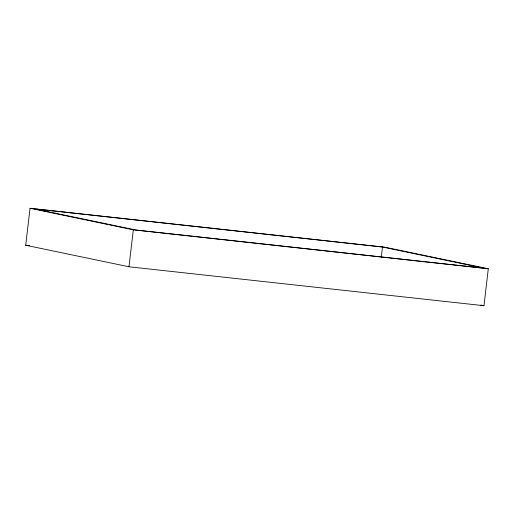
<?xml version="1.0" encoding="UTF-8"?>
<svg xmlns="http://www.w3.org/2000/svg" width="514" height="514" viewBox="0 0 514 514"><rect width="100%" height="100%" fill="white"/><g stroke="black" fill="none" stroke-linecap="round" stroke-linejoin="round"><path stroke-width="0.77" d="M25.7 245.242L30.043 208.286L385.012 247.215L488.3 268.758L483.957 305.714L128.988 266.785L25.7 245.242L29.69 245.679M128.988 266.785L133.332 229.829L30.043 208.286M381.285 257.334L382.493 247.041L34.624 208.89L135.844 230.002L483.719 268.154L382.493 247.041M133.332 229.829L488.3 268.758M480.828 305.065L483.957 305.714"/></g></svg>
